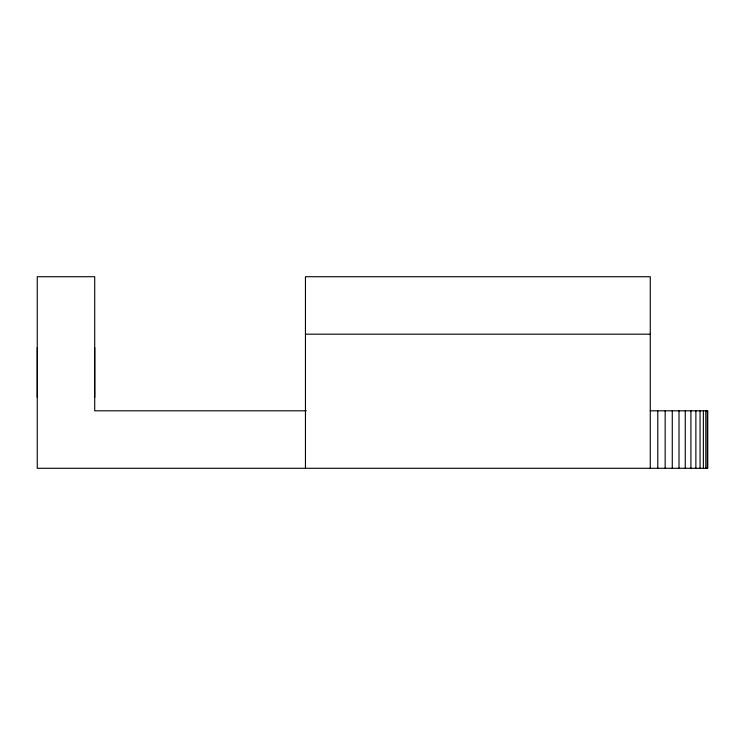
<?xml version="1.0" encoding="UTF-8"?>
<svg xmlns="http://www.w3.org/2000/svg" width="745" height="745" viewBox="0 0 745 745"><rect width="100%" height="100%" fill="white"/><g stroke="black" fill="none" stroke-linecap="round" stroke-linejoin="round"><path stroke-width="1.12" d="M37.25 397.402L37.25 347.598M94.717 397.402L94.717 347.598M305.45 334.188L650.273 334.188M306.251 410.812L94.717 410.812L94.717 276.712L37.25 276.712L37.25 468.288L707.75 468.288L707.75 410.812L650.273 410.812M707.256 410.812L707.256 468.288M705.794 410.812L705.794 468.288M703.373 410.812L703.373 468.288M700.049 410.812L700.049 468.288M695.877 410.812L695.877 468.288M690.913 410.812L690.913 468.288M685.26 410.812L685.26 468.288M679.012 410.812L679.012 468.288M672.269 410.812L672.269 468.288M665.155 410.812L665.155 468.288M657.779 410.812L657.779 468.288M650.273 468.288L650.273 276.712L305.45 276.712L305.45 468.288"/></g></svg>
